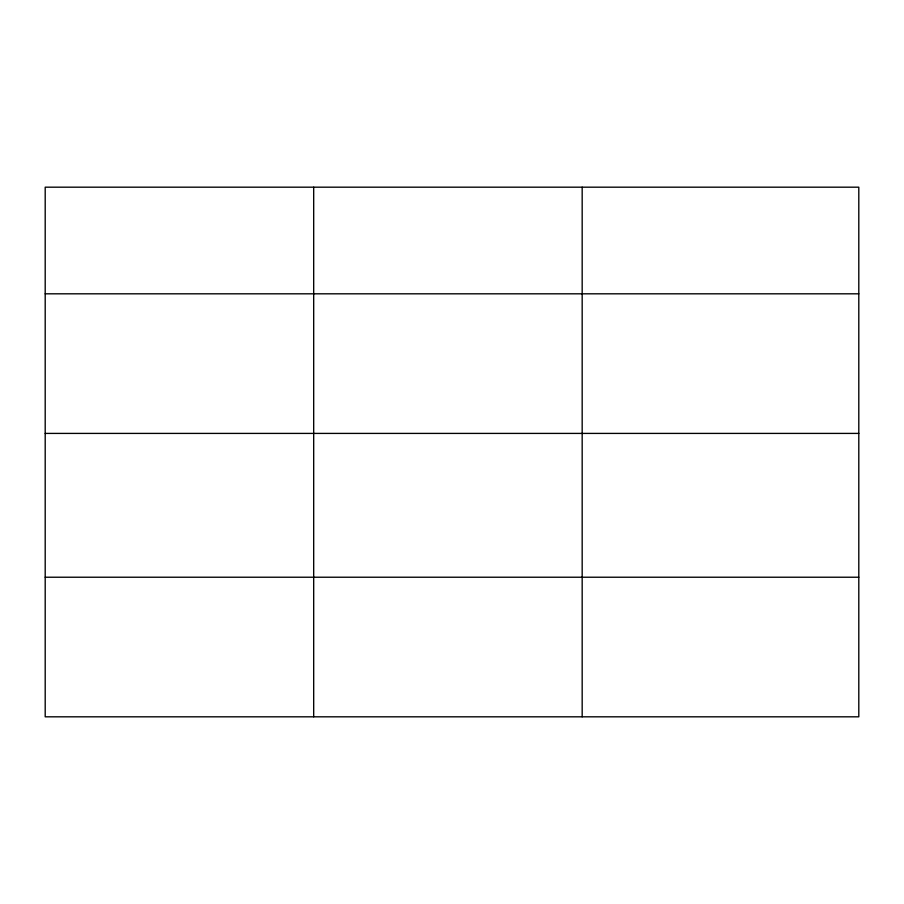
<?xml version="1.0" encoding="UTF-8"?>
<svg xmlns="http://www.w3.org/2000/svg" width="904" height="904" viewBox="0 0 904 904"><rect width="100%" height="100%" fill="white"/><g stroke="black" fill="none" stroke-linecap="round" stroke-linejoin="round"><path stroke-width="1.36" d="M858.8 433.411L858.8 187.184L45.2 187.184L45.2 716.815L858.8 716.815L858.8 433.411L45.2 433.411M45.2 293.811L858.8 293.811M45.2 577.227L858.8 577.227M582.176 187.184L582.176 716.815M313.688 187.184L313.688 716.815"/></g></svg>
